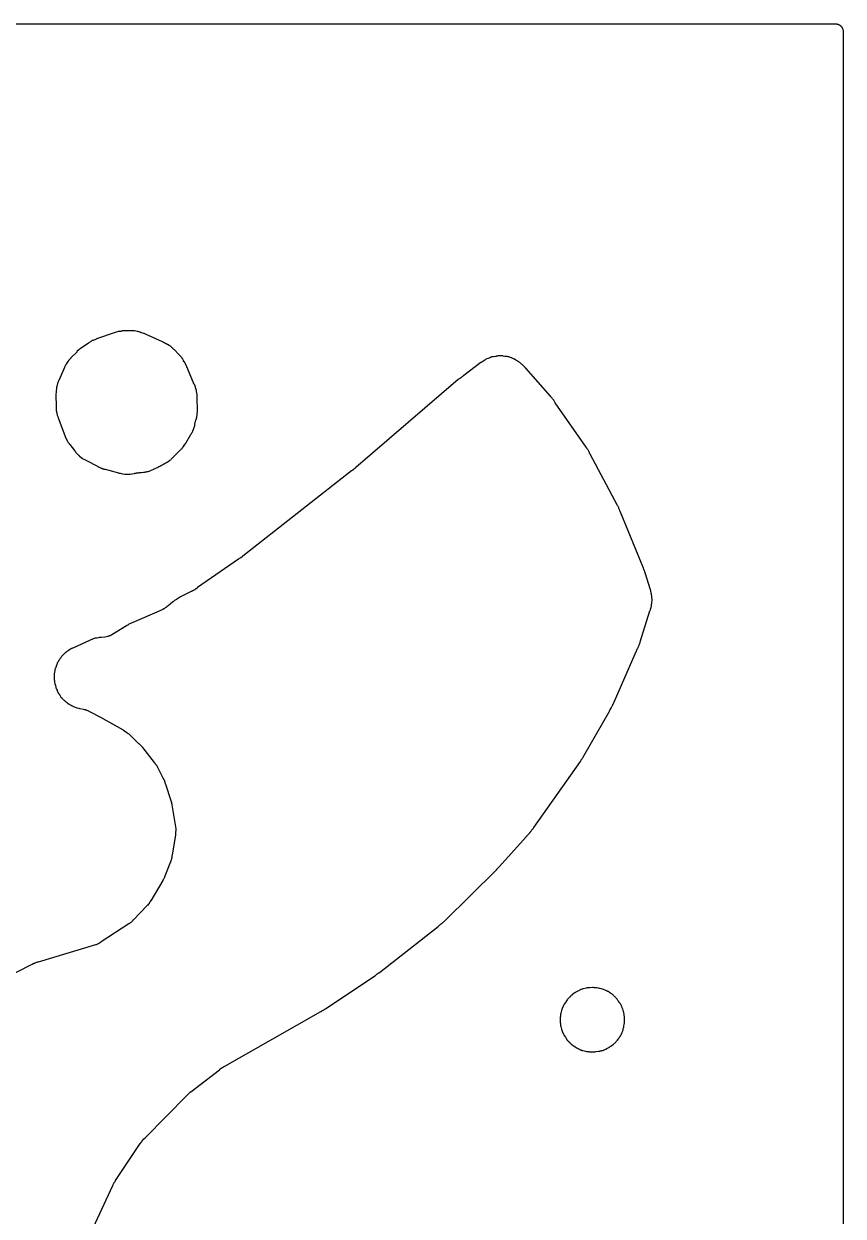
# Model space of a CAD drawing. Header units: millimetres. Extents: x 0 to 300, y 0 to 300.
# Drawn here: x 235.8 to 300.1, y 206.6 to 300.1 of the extents above; entities that cross this region are included whole.
import ezdxf

# ---------------------------------------------------------------- set-up
doc = ezdxf.new("R2010")
doc.units = ezdxf.units.MM
doc.layers.add('CUT', color=7, linetype='CONTINUOUS')

msp = doc.modelspace()

# ---------------------------------------------------------------- linework, layer by layer
at = {"layer": 'CUT'}
for points in [[(0.57, 300.05), (299.43, 300.05), (299.52, 300.04), (299.55, 300.04), (299.56, 300.04), (299.57, 300.04), (299.58, 300.03), (299.62, 300.02), (299.63, 300.02), (299.64, 300.02), (299.65, 300.01), (299.67, 300.01), (299.67, 300), (299.68, 300), (299.69, 300), (299.71, 299.99), (299.73, 299.98), (299.74, 299.98), (299.78, 299.95), (299.83, 299.91), (299.84, 299.9), (299.87, 299.87), (299.9, 299.84), (299.91, 299.83), (299.92, 299.82), (299.93, 299.8), (299.94, 299.78), (299.95, 299.78), (299.96, 299.76), (299.96, 299.75), (299.97, 299.73), (299.99, 299.69), (300, 299.68), (300.02, 299.63), (300.02, 299.62), (300.03, 299.57), (300.04, 299.52), (300.04, 299.51), (300.04, 299.5), (300.04, 299.48), (300.04, 299.46), (300.04, 299.45), (300.05, 299.44), (300.05, 299.43), (300.05, 0.57)], [(241.27, 205.72), (242.81, 209.05), (242.83, 209.09), (242.84, 209.11), (242.85, 209.13), (242.87, 209.17), (242.89, 209.21), (242.89, 209.22), (242.9, 209.23), (242.92, 209.27), (242.93, 209.28), (242.93, 209.29), (242.95, 209.31), (242.99, 209.35), (243.02, 209.4), (243.03, 209.42), (244.96, 212.32), (245.01, 212.38), (245.02, 212.4), (245.03, 212.41), (245.04, 212.42), (245.04, 212.43), (245.05, 212.43), (245.06, 212.44), (245.07, 212.46), (245.07, 212.47), (245.09, 212.49), (245.1, 212.51), (245.12, 212.54), (245.14, 212.56), (245.22, 212.66), (245.34, 212.78), (245.35, 212.78), (248.65, 216.12), (248.69, 216.17), (248.73, 216.21), (248.74, 216.22), (248.74, 216.23), (248.75, 216.23), (248.8, 216.28), (248.81, 216.29), (248.83, 216.31), (248.84, 216.32), (248.86, 216.33), (248.9, 216.37), (248.92, 216.38), (251.16, 218.1), (251.19, 218.14), (251.2, 218.15), (251.21, 218.16), (251.23, 218.18), (251.24, 218.18), (251.26, 218.19), (251.27, 218.2), (251.32, 218.24), (251.33, 218.25), (251.37, 218.27), (251.38, 218.27), (251.38, 218.28), (251.39, 218.28), (251.39, 218.29), (251.4, 218.29), (251.44, 218.31), (251.45, 218.32), (251.46, 218.32), (251.47, 218.33), (251.48, 218.33), (251.49, 218.34), (251.5, 218.34), (251.53, 218.36), (251.56, 218.38), (251.59, 218.4), (259.11, 222.66), (259.13, 222.68), (259.15, 222.69), (259.16, 222.7), (259.18, 222.71), (259.19, 222.72), (259.25, 222.76), (259.31, 222.79), (259.34, 222.8), (259.36, 222.81), (259.41, 222.84), (259.43, 222.85), (259.44, 222.86), (259.45, 222.87), (259.46, 222.88), (259.47, 222.88), (259.49, 222.89), (259.55, 222.93), (263.34, 225.46), (263.37, 225.48), (263.4, 225.5), (263.45, 225.54), (263.46, 225.55), (263.49, 225.58), (263.5, 225.59), (263.54, 225.62), (263.56, 225.63), (263.58, 225.64), (263.62, 225.68), (263.63, 225.68), (263.67, 225.7), (263.69, 225.71), (263.7, 225.73), (263.72, 225.74), (268.31, 229.34), (268.33, 229.35), (268.34, 229.36), (268.38, 229.4), (268.39, 229.4), (268.45, 229.45), (268.49, 229.49), (268.52, 229.52), (268.55, 229.55), (268.57, 229.56), (268.61, 229.58), (268.65, 229.63), (268.69, 229.66), (268.75, 229.71), (268.8, 229.75), (272.89, 233.78), (272.92, 233.82), (272.95, 233.85), (272.97, 233.87), (273.02, 233.93), (273.03, 233.95), (273.06, 233.98), (273.09, 234.01), (273.12, 234.03), (273.19, 234.11), (273.23, 234.16), (273.23, 234.17), (273.24, 234.18), (273.27, 234.21), (273.28, 234.23), (273.3, 234.25), (273.32, 234.27), (275.24, 236.39), (275.27, 236.43), (275.28, 236.44), (275.32, 236.49), (275.33, 236.51), (275.39, 236.57), (275.43, 236.62), (275.49, 236.68), (275.49, 236.69), (275.51, 236.71), (275.56, 236.75), (275.58, 236.79), (275.59, 236.8), (275.59, 236.81), (275.63, 236.86), (275.64, 236.88), (275.66, 236.9), (275.66, 236.91), (275.67, 236.92), (275.7, 236.96), (275.74, 237), (275.75, 237.02), (275.77, 237.03), (275.78, 237.05), (275.82, 237.09), (279.47, 242.26), (279.5, 242.32), (279.53, 242.37), (279.53, 242.38), (279.55, 242.41), (279.55, 242.42), (279.58, 242.45), (279.59, 242.46), (279.62, 242.51), (279.65, 242.56), (279.69, 242.62), (279.69, 242.63), (279.7, 242.65), (279.7, 242.66), (279.71, 242.67), (279.71, 242.68), (279.72, 242.69), (279.73, 242.7), (281.72, 246.15), (281.75, 246.21), (281.8, 246.32), (281.85, 246.41), (281.87, 246.45), (281.88, 246.46), (281.89, 246.49), (281.9, 246.51), (281.9, 246.52), (281.93, 246.58), (281.94, 246.59), (281.97, 246.64), (282, 246.7), (282.01, 246.74), (282.02, 246.75), (282.04, 246.8), (282.04, 246.81), (283.94, 251.1), (283.94, 251.11), (283.95, 251.13), (283.96, 251.15), (283.97, 251.16), (283.99, 251.21), (284, 251.25), (284, 251.26), (284.01, 251.28), (284.04, 251.33), (284.06, 251.38), (284.06, 251.39), (284.08, 251.44), (284.11, 251.52), (284.13, 251.58), (284.14, 251.63), (284.14, 251.64), (284.91, 254.06), (284.91, 254.07), (284.92, 254.08), (284.94, 254.14), (284.94, 254.15), (284.96, 254.2), (285, 254.33), (285.01, 254.37), (285.03, 254.43), (285.04, 254.5), (285.04, 254.51), (285.06, 254.69), (285.06, 254.72), (285.07, 254.88), (285.07, 254.96), (285.06, 255.13), (285.05, 255.17), (285.02, 255.39), (285.01, 255.47), (284.98, 255.58), (284.98, 255.6), (284.97, 255.65), (284.95, 255.71), (284.53, 257.03), (284.53, 257.04), (284.52, 257.07), (284.51, 257.09), (284.51, 257.1), (284.51, 257.11), (284.5, 257.14), (284.48, 257.2), (284.47, 257.22), (284.46, 257.25), (284.45, 257.26), (284.45, 257.27), (284.44, 257.28), (284.44, 257.3), (284.43, 257.32), (284.41, 257.38), (284.4, 257.4), (282.59, 261.79), (282.58, 261.83), (282.57, 261.85), (282.54, 261.9), (282.54, 261.92), (282.52, 261.97), (282.51, 261.99), (282.5, 262.02), (282.49, 262.03), (282.49, 262.04), (282.48, 262.07), (282.46, 262.12), (282.44, 262.18), (282.42, 262.23), (282.41, 262.24), (282.39, 262.28), (282.38, 262.3), (282.37, 262.31), (280.22, 266.33), (280.22, 266.34), (280.2, 266.38), (280.19, 266.41), (280.18, 266.42), (280.18, 266.43), (280.16, 266.48), (280.14, 266.52), (280.14, 266.53), (280.13, 266.55), (280.12, 266.57), (280.08, 266.63), (280.07, 266.66), (280.04, 266.71), (280, 266.75), (279.97, 266.78), (279.95, 266.81), (279.93, 266.84), (279.91, 266.87), (279.9, 266.88), (277.49, 270.37), (277.44, 270.47), (277.41, 270.52), (277.37, 270.57), (277.35, 270.59), (277.35, 270.6), (277.28, 270.68), (277.24, 270.72), (277.21, 270.75), (277.21, 270.76), (277.2, 270.77), (277.16, 270.81), (277.15, 270.82), (277.12, 270.85), (277.11, 270.87), (275.17, 273.08), (275.14, 273.1), (275.12, 273.12), (275.09, 273.16), (275.04, 273.2), (274.91, 273.33), (274.89, 273.35), (274.84, 273.4), (274.79, 273.45), (274.74, 273.49), (274.71, 273.51), (274.7, 273.52), (274.67, 273.54), (274.65, 273.55), (274.6, 273.58), (274.54, 273.63), (274.5, 273.65), (274.46, 273.68), (274.42, 273.7), (274.41, 273.71), (274.4, 273.71), (274.3, 273.77), (274.26, 273.79), (274.06, 273.88), (273.97, 273.91), (273.91, 273.93), (273.9, 273.93), (273.89, 273.94), (273.84, 273.95), (273.8, 273.96), (273.72, 273.98), (273.67, 273.98), (273.65, 273.98), (273.64, 273.98), (273.54, 274), (273.41, 274.02), (273.37, 274.03), (273.32, 274.03), (273.05, 274.03), (273, 274.03), (272.95, 274.02), (272.91, 274.01), (272.89, 274.01), (272.86, 274.01), (272.83, 274), (272.8, 274), (272.64, 273.97), (272.61, 273.97), (272.58, 273.96), (272.56, 273.96), (272.51, 273.95), (272.46, 273.93), (272.45, 273.93), (272.41, 273.91), (272.4, 273.91), (272.38, 273.9), (272.36, 273.89), (272.31, 273.86), (272.24, 273.83), (272.22, 273.83), (272.19, 273.82), (272.13, 273.8), (272.08, 273.78), (272.02, 273.75), (271.97, 273.71), (271.92, 273.68), (271.91, 273.68), (271.9, 273.67), (271.89, 273.66), (271.8, 273.59), (271.77, 273.58), (271.75, 273.57), (271.71, 273.54), (271.7, 273.53), (271.66, 273.51), (270.31, 272.49), (270.3, 272.49), (270.28, 272.47), (270.26, 272.45), (270.25, 272.44), (270.24, 272.44), (270.23, 272.43), (270.19, 272.4), (270.13, 272.37), (270.13, 272.36), (270.11, 272.34), (270.09, 272.32), (270.08, 272.32), (270.05, 272.3), (270.03, 272.29), (270, 272.27), (269.96, 272.24), (269.91, 272.2), (269.89, 272.19), (261.86, 265.3), (261.83, 265.26), (261.8, 265.24), (261.77, 265.22), (261.76, 265.21), (261.72, 265.17), (261.71, 265.17), (261.66, 265.13), (261.66, 265.12), (261.65, 265.12), (261.63, 265.11), (261.63, 265.1), (261.62, 265.09), (261.61, 265.08), (261.6, 265.08), (261.59, 265.07), (261.57, 265.06), (261.53, 265.02), (261.52, 265.02), (253.01, 258.35), (252.98, 258.33), (252.96, 258.31), (252.94, 258.3), (252.92, 258.28), (252.9, 258.26), (252.88, 258.25), (252.87, 258.25), (252.86, 258.24), (252.85, 258.23), (252.84, 258.23), (252.84, 258.22), (252.83, 258.22), (252.82, 258.21), (252.81, 258.2), (252.79, 258.19), (252.79, 258.18), (252.78, 258.18), (252.72, 258.15), (252.68, 258.1), (252.67, 258.1), (249.46, 255.88), (249.41, 255.85), (249.36, 255.81), (249.27, 255.74), (249.24, 255.72), (249.19, 255.69), (249.17, 255.68), (249.12, 255.65), (249.09, 255.63), (249.05, 255.62), (249.04, 255.61), (249.01, 255.6), (248.99, 255.59), (248.94, 255.57), (248.11, 255.15), (248.05, 255.11), (248.03, 255.1), (247.98, 255.07), (247.97, 255.06), (247.84, 254.98), (247.83, 254.98), (247.79, 254.96), (247.74, 254.93), (247.65, 254.87), (247.59, 254.83), (247.53, 254.77), (247.52, 254.77), (247.51, 254.75), (247.49, 254.73), (247.48, 254.73), (247.15, 254.46), (247.1, 254.43), (247.06, 254.39), (247.05, 254.39), (247.04, 254.38), (247.03, 254.37), (247.01, 254.36), (246.96, 254.33), (246.91, 254.29), (246.87, 254.25), (246.83, 254.23), (246.82, 254.23), (246.72, 254.18), (246.67, 254.15), (244.34, 253.12), (244.25, 253.09), (244.21, 253.07), (244.2, 253.07), (244.14, 253.04), (244.08, 253.01), (243.98, 252.95), (243.96, 252.94), (243.95, 252.93), (243.91, 252.91), (243.89, 252.89), (242.74, 252.18), (242.66, 252.14), (242.62, 252.12), (242.6, 252.11), (242.59, 252.11), (242.55, 252.1), (242.51, 252.08), (242.5, 252.08), (242.47, 252.07), (242.45, 252.06), (242.43, 252.05), (242.41, 252.05), (242.31, 252.03), (242.19, 252), (241.92, 251.98), (241.83, 251.97), (241.81, 251.97), (241.75, 251.97), (241.69, 251.96), (241.55, 251.93), (241.49, 251.92), (241.44, 251.91), (241.26, 251.86), (241.22, 251.84), (241.2, 251.83), (241.18, 251.83), (241.14, 251.81), (241.13, 251.81), (241.09, 251.79), (241.08, 251.79), (240.99, 251.75), (240.98, 251.74), (239.69, 251.15), (239.66, 251.14), (239.65, 251.14), (239.61, 251.12), (239.58, 251.1), (239.55, 251.09), (239.54, 251.08), (239.53, 251.08), (239.52, 251.07), (239.5, 251.06), (239.48, 251.05), (239.43, 251.01), (239.42, 251.01), (239.3, 250.93), (239.25, 250.9), (239.22, 250.88), (239.15, 250.82), (239.14, 250.82), (239.12, 250.8), (239.08, 250.76), (239.07, 250.76), (239.03, 250.72), (239, 250.69), (238.89, 250.58), (238.87, 250.56), (238.83, 250.53), (238.8, 250.49), (238.77, 250.44), (238.74, 250.4), (238.73, 250.39), (238.72, 250.38), (238.71, 250.36), (238.7, 250.35), (238.69, 250.34), (238.68, 250.32), (238.67, 250.3), (238.66, 250.29), (238.63, 250.25), (238.62, 250.23), (238.61, 250.21), (238.61, 250.2), (238.56, 250.15), (238.55, 250.13), (238.55, 250.12), (238.52, 250.07), (238.52, 250.06), (238.48, 250.02), (238.46, 249.98), (238.44, 249.93), (238.44, 249.92), (238.42, 249.87), (238.37, 249.74), (238.36, 249.71), (238.32, 249.58), (238.3, 249.54), (238.29, 249.5), (238.28, 249.49), (238.28, 249.47), (238.27, 249.43), (238.27, 249.42), (238.26, 249.38), (238.24, 249.26), (238.24, 249.24), (238.23, 249.21), (238.23, 249.2), (238.22, 249.15), (238.21, 249.05), (238.21, 248.99), (238.21, 248.74), (238.21, 248.69), (238.22, 248.65), (238.24, 248.58), (238.24, 248.55), (238.24, 248.52), (238.24, 248.48), (238.27, 248.36), (238.28, 248.3), (238.29, 248.29), (238.3, 248.25), (238.31, 248.24), (238.32, 248.21), (238.33, 248.18), (238.34, 248.13), (238.34, 248.12), (238.34, 248.1), (238.35, 248.04), (238.37, 247.98), (238.4, 247.92), (238.44, 247.84), (238.44, 247.83), (238.45, 247.82), (238.45, 247.8), (238.46, 247.79), (238.47, 247.75), (238.48, 247.74), (238.48, 247.73), (238.49, 247.71), (238.5, 247.68), (238.51, 247.67), (238.51, 247.66), (238.52, 247.65), (238.53, 247.63), (238.54, 247.61), (238.57, 247.58), (238.58, 247.57), (238.58, 247.56), (238.6, 247.54), (238.62, 247.52), (238.63, 247.51), (238.66, 247.45), (238.69, 247.4), (238.72, 247.36), (238.72, 247.35), (238.75, 247.31), (238.83, 247.21), (238.87, 247.16), (238.91, 247.12), (238.96, 247.08), (238.99, 247.07), (239.01, 247.05), (239.01, 247.04), (239.05, 247), (239.07, 246.99), (239.1, 246.96), (239.13, 246.94), (239.15, 246.93), (239.22, 246.87), (239.23, 246.87), (239.23, 246.86), (239.27, 246.83), (239.32, 246.8), (239.38, 246.75), (239.43, 246.72), (239.48, 246.69), (239.53, 246.67), (239.54, 246.67), (239.63, 246.62), (239.64, 246.61), (239.68, 246.59), (239.7, 246.58), (239.77, 246.55), (239.94, 246.49), (240, 246.47), (240.15, 246.43), (240.16, 246.43), (240.2, 246.42), (240.25, 246.41), (240.48, 246.35), (240.56, 246.33), (240.6, 246.33), (240.62, 246.33), (240.64, 246.32), (240.65, 246.32), (240.66, 246.32), (240.69, 246.31), (240.7, 246.31), (240.71, 246.31), (240.72, 246.3), (240.73, 246.3), (240.74, 246.3), (240.75, 246.29), (240.76, 246.29), (240.77, 246.28), (240.78, 246.28), (240.84, 246.26), (240.85, 246.25), (240.9, 246.23), (240.91, 246.22), (240.92, 246.21), (240.98, 246.17), (241.84, 245.74), (243.56, 244.77), (243.57, 244.77), (243.58, 244.76), (243.63, 244.73), (243.65, 244.71), (243.91, 244.52), (243.93, 244.51), (243.96, 244.49), (243.97, 244.49), (244, 244.47), (244, 244.46), (244.02, 244.45), (244.03, 244.45), (244.04, 244.44), (244.05, 244.44), (244.64, 243.84), (244.65, 243.84), (244.69, 243.8), (244.69, 243.79), (244.72, 243.78), (244.78, 243.72), (244.8, 243.71), (244.83, 243.68), (244.85, 243.67), (244.87, 243.65), (245.08, 243.43), (245.12, 243.4), (245.13, 243.38), (245.14, 243.37), (245.14, 243.36), (246.05, 242.18), (246.09, 242.15), (246.1, 242.14), (246.11, 242.13), (246.11, 242.12), (246.12, 242.11), (246.13, 242.11), (246.13, 242.1), (246.13, 242.09), (246.14, 242.08), (246.16, 242.06), (246.17, 242.04), (246.18, 242.03), (246.19, 242.02), (246.2, 242), (246.21, 242), (246.21, 241.99), (246.22, 241.99), (246.22, 241.98), (246.23, 241.97), (246.23, 241.96), (246.24, 241.96), (246.24, 241.95), (246.26, 241.92), (246.26, 241.91), (246.27, 241.9), (246.28, 241.89), (246.29, 241.87), (246.29, 241.86), (246.32, 241.81), (246.35, 241.77), (246.73, 240.99), (246.74, 240.98), (246.75, 240.96), (246.75, 240.95), (246.76, 240.93), (246.77, 240.92), (246.79, 240.89), (246.79, 240.88), (246.81, 240.86), (246.82, 240.83), (246.83, 240.82), (246.83, 240.81), (246.84, 240.8), (246.84, 240.79), (246.84, 240.78), (246.85, 240.76), (246.86, 240.74), (246.86, 240.72), (246.86, 240.71), (246.87, 240.69), (246.88, 240.67), (246.88, 240.64), (246.89, 240.6), (246.91, 240.55), (246.92, 240.51), (246.93, 240.48), (247.36, 239.21), (247.36, 239.2), (247.37, 239.18), (247.38, 239.14), (247.38, 239.13), (247.39, 239.11), (247.39, 239.1), (247.4, 239.06), (247.4, 239.05), (247.41, 239.05), (247.41, 239.04), (247.41, 239.03), (247.41, 239.01), (247.41, 239), (247.41, 238.99), (247.42, 238.95), (247.43, 238.93), (247.43, 238.92), (247.44, 238.9), (247.44, 238.88), (247.44, 238.87), (247.74, 236.98), (247.74, 236.94), (247.74, 236.81), (247.73, 236.74), (247.73, 236.68), (247.73, 236.58), (247.72, 236.54), (247.72, 236.52), (247.46, 234.91), (247.45, 234.86), (247.45, 234.84), (247.44, 234.8), (247.44, 234.75), (247.43, 234.71), (247.42, 234.69), (247.42, 234.68), (247.41, 234.66), (247.41, 234.64), (247.41, 234.63), (247.4, 234.61), (247.4, 234.6), (247.38, 234.56), (247.37, 234.51), (247.37, 234.5), (247.37, 234.49), (247.36, 234.46), (247.35, 234.44), (247.35, 234.43), (247.34, 234.41), (246.89, 233.28), (246.88, 233.26), (246.87, 233.23), (246.85, 233.18), (246.83, 233.12), (246.83, 233.11), (246.82, 233.09), (246.8, 233.07), (246.77, 233.02), (246.74, 232.96), (246.73, 232.94), (245.78, 231.35), (245.77, 231.34), (245.74, 231.29), (245.73, 231.25), (245.72, 231.24), (245.72, 231.23), (245.7, 231.21), (245.67, 231.16), (245.67, 231.15), (245.65, 231.12), (245.58, 231.05), (245.59, 231.05), (245.52, 230.98), (245.51, 230.98), (244.42, 229.85), (244.39, 229.82), (244.35, 229.77), (244.35, 229.76), (244.34, 229.75), (244.29, 229.71), (244.25, 229.67), (244.24, 229.66), (244.23, 229.65), (244.22, 229.64), (244.21, 229.63), (244.18, 229.61), (244.17, 229.61), (244.13, 229.58), (244.1, 229.56), (244.07, 229.54), (241.9, 228.12), (241.86, 228.09), (241.85, 228.09), (241.84, 228.07), (241.83, 228.07), (241.81, 228.06), (241.79, 228.04), (241.78, 228.04), (241.77, 228.03), (241.76, 228.03), (241.71, 228), (241.69, 227.99), (241.67, 227.98), (241.66, 227.97), (241.65, 227.97), (241.64, 227.96), (241.64, 227.95), (241.63, 227.94), (241.62, 227.94), (241.51, 227.9), (241.5, 227.9), (241.48, 227.89), (241.46, 227.89), (236.96, 226.55), (236.92, 226.54), (236.89, 226.53), (236.84, 226.51), (236.76, 226.48), (236.71, 226.45), (236.7, 226.45), (236.69, 226.45), (236.67, 226.44), (236.66, 226.44), (236.64, 226.43), (236.63, 226.43), (236.6, 226.42), (236.58, 226.41), (236.56, 226.4), (236.55, 226.4), (236.53, 226.39), (236.51, 226.38), (236.49, 226.36), (236.41, 226.32), (234.21, 225.21)]]:
    msp.add_lwpolyline(points, dxfattribs=at)
for points in [[(238.38, 269.78), (238.38, 269.75), (238.39, 269.69), (238.43, 269.49), (238.44, 269.45), (238.46, 269.4), (238.52, 269.24), (238.52, 269.23), (238.54, 269.18), (239.05, 267.8), (239.06, 267.77), (239.07, 267.75), (239.07, 267.74), (239.08, 267.71), (239.11, 267.63), (239.25, 267.35), (239.28, 267.3), (239.32, 267.25), (239.38, 267.18), (239.39, 267.16), (239.4, 267.15), (239.41, 267.13), (239.44, 267.1), (239.44, 267.09), (239.81, 266.63), (239.83, 266.6), (239.84, 266.58), (239.86, 266.56), (239.91, 266.48), (239.94, 266.43), (239.98, 266.4), (240.01, 266.37), (240.03, 266.35), (240.1, 266.28), (240.14, 266.25), (240.16, 266.23), (240.16, 266.22), (240.2, 266.19), (240.21, 266.18), (240.4, 266.03), (240.44, 266), (240.47, 265.98), (240.53, 265.94), (240.59, 265.91), (240.67, 265.88), (240.68, 265.88), (240.7, 265.87), (241.67, 265.37), (241.73, 265.33), (241.79, 265.29), (241.81, 265.28), (241.84, 265.27), (241.91, 265.24), (241.94, 265.23), (242.02, 265.2), (242.07, 265.18), (242.09, 265.18), (242.12, 265.17), (242.19, 265.15), (242.2, 265.15), (243.26, 264.87), (243.29, 264.86), (243.34, 264.85), (243.37, 264.84), (243.39, 264.84), (243.58, 264.8), (243.61, 264.8), (243.75, 264.78), (243.83, 264.77), (244.09, 264.77), (244.17, 264.78), (244.31, 264.8), (244.34, 264.8), (244.5, 264.83), (244.52, 264.83), (244.55, 264.84), (244.58, 264.84), (244.63, 264.86), (244.67, 264.87), (244.72, 264.87), (244.73, 264.87), (244.83, 264.88), (244.89, 264.89), (244.91, 264.9), (245, 264.91), (245.01, 264.91), (245.04, 264.91), (245.05, 264.91), (245.21, 264.92), (245.22, 264.92), (245.24, 264.92), (245.27, 264.92), (245.32, 264.93), (245.37, 264.94), (245.44, 264.96), (245.45, 264.96), (245.51, 264.97), (245.57, 264.99), (245.78, 265.06), (245.83, 265.08), (245.97, 265.14), (246, 265.15), (246.36, 265.33), (246.38, 265.34), (246.41, 265.36), (246.44, 265.38), (246.55, 265.42), (246.58, 265.43), (246.59, 265.44), (246.6, 265.44), (246.63, 265.46), (246.65, 265.47), (246.69, 265.49), (246.7, 265.5), (246.74, 265.52), (246.75, 265.53), (246.8, 265.57), (246.82, 265.58), (246.84, 265.59), (246.85, 265.59), (246.9, 265.61), (246.91, 265.62), (246.92, 265.63), (246.94, 265.64), (246.95, 265.64), (246.97, 265.66), (246.98, 265.67), (246.99, 265.67), (246.99, 265.68), (247, 265.68), (247.02, 265.69), (247.06, 265.71), (247.08, 265.72), (247.22, 265.82), (247.23, 265.83), (247.24, 265.83), (247.26, 265.85), (247.29, 265.87), (247.35, 265.9), (247.39, 265.95), (247.4, 265.96), (247.41, 265.97), (247.56, 266.12), (248.04, 266.6), (248.07, 266.63), (248.09, 266.64), (248.14, 266.69), (248.2, 266.75), (248.24, 266.79), (248.27, 266.83), (248.36, 266.95), (248.44, 267.06), (248.45, 267.07), (248.46, 267.09), (248.48, 267.13), (248.48, 267.14), (248.49, 267.14), (248.5, 267.16), (248.51, 267.17), (248.52, 267.18), (248.52, 267.19), (248.53, 267.2), (248.93, 267.87), (248.96, 267.91), (248.98, 267.95), (248.99, 267.97), (249, 268), (249.03, 268.04), (249.05, 268.09), (249.07, 268.14), (249.07, 268.15), (249.08, 268.16), (249.09, 268.19), (249.11, 268.22), (249.19, 268.42), (249.2, 268.45), (249.22, 268.51), (249.24, 268.57), (249.25, 268.63), (249.25, 268.69), (249.33, 269.03), (249.34, 269.04), (249.36, 269.08), (249.37, 269.13), (249.38, 269.17), (249.39, 269.23), (249.42, 269.43), (249.43, 269.49), (249.44, 269.69), (249.44, 269.72), (249.44, 269.75), (249.44, 269.76), (249.43, 270.74), (249.43, 270.8), (249.43, 270.86), (249.41, 271.05), (249.4, 271.09), (249.37, 271.27), (249.36, 271.33), (249.3, 271.55), (249.29, 271.59), (249.24, 271.73), (249.21, 271.8), (249.2, 271.8), (248.55, 273.32), (248.54, 273.33), (248.53, 273.36), (248.53, 273.37), (248.52, 273.38), (248.52, 273.39), (248.51, 273.42), (248.5, 273.43), (248.49, 273.45), (248.48, 273.47), (248.45, 273.52), (248.42, 273.56), (248.4, 273.58), (248.35, 273.66), (248.35, 273.67), (248.33, 273.72), (248.3, 273.77), (248.27, 273.82), (248.23, 273.86), (248.23, 273.87), (248.21, 273.89), (248.2, 273.91), (248.16, 273.95), (248.16, 273.96), (248.08, 274.04), (248.08, 274.05), (248.07, 274.06), (248.05, 274.09), (248.01, 274.13), (247.62, 274.53), (247.58, 274.57), (247.54, 274.6), (247.53, 274.61), (247.49, 274.65), (247.46, 274.67), (247.45, 274.68), (247.44, 274.69), (247.41, 274.71), (247.32, 274.79), (247.28, 274.82), (247.24, 274.84), (247.09, 274.93), (247.07, 274.94), (247.03, 274.97), (247, 274.98), (246.96, 275.01), (246.95, 275.01), (246.9, 275.04), (246.84, 275.07), (246.81, 275.08), (246.8, 275.09), (246.79, 275.09), (246.76, 275.11), (246.71, 275.14), (245.38, 275.74), (245.32, 275.76), (245.31, 275.76), (245.26, 275.78), (245.25, 275.78), (245.23, 275.79), (245.05, 275.85), (245.03, 275.86), (244.98, 275.88), (244.92, 275.9), (244.78, 275.94), (244.73, 275.95), (244.51, 275.99), (244.44, 276), (244.27, 276.01), (244.23, 276.01), (243.89, 276.01), (243.86, 276.01), (243.69, 276), (243.68, 276), (243.62, 276), (243.55, 275.99), (243.49, 275.97), (243.46, 275.96), (243.38, 275.95), (243.36, 275.95), (243.35, 275.95), (243.29, 275.95), (243.24, 275.94), (243.19, 275.93), (243.05, 275.89), (242.99, 275.87), (242.93, 275.84), (241.61, 275.39), (241.53, 275.36), (241.52, 275.35), (241.46, 275.32), (241.27, 275.25), (241.26, 275.25), (241.21, 275.23), (241.15, 275.2), (241.1, 275.17), (241.07, 275.15), (240.89, 275.03), (240.88, 275.02), (240.37, 274.68), (240.26, 274.6), (240.21, 274.56), (240.17, 274.52), (240.15, 274.51), (240, 274.37), (239.98, 274.34), (239.53, 273.88), (239.53, 273.87), (239.51, 273.85), (239.49, 273.83), (239.39, 273.72), (239.36, 273.69), (239.28, 273.59), (239.23, 273.52), (239.16, 273.4), (239.14, 273.37), (239.03, 273.15), (239.02, 273.12), (238.58, 272.11), (238.56, 272.08), (238.55, 272.06), (238.53, 272.01), (238.52, 272), (238.5, 271.95), (238.48, 271.88), (238.47, 271.84), (238.47, 271.83), (238.45, 271.76), (238.42, 271.65), (238.41, 271.6), (238.4, 271.54), (238.4, 271.5), (238.4, 271.49), (238.4, 271.47), (238.37, 271.3), (238.36, 271.26), (238.36, 271.23), (238.36, 271.21), (238.36, 271.2), (238.35, 271.05), (238.35, 271.01), (238.37, 270.05), (238.37, 269.97), (238.37, 269.93), (238.38, 269.82), (238.38, 269.81)], [(277.98, 221.3), (277.98, 221.29), (277.98, 221.28), (277.99, 221.23), (278, 221.21), (278.01, 221.17), (278.02, 221.16), (278.02, 221.14), (278.03, 221.13), (278.04, 221.09), (278.05, 221.07), (278.06, 221.04), (278.06, 221.03), (278.07, 221.02), (278.11, 220.94), (278.13, 220.92), (278.13, 220.91), (278.14, 220.9), (278.14, 220.89), (278.15, 220.88), (278.15, 220.87), (278.15, 220.86), (278.19, 220.8), (278.28, 220.65), (278.31, 220.6), (278.43, 220.44), (278.44, 220.43), (278.48, 220.38), (278.52, 220.33), (278.55, 220.31), (278.56, 220.3), (278.57, 220.29), (278.58, 220.28), (278.59, 220.26), (278.61, 220.25), (278.62, 220.23), (278.64, 220.22), (278.65, 220.21), (278.66, 220.2), (278.67, 220.19), (278.69, 220.16), (278.74, 220.12), (278.79, 220.08), (278.8, 220.07), (278.96, 219.95), (279.01, 219.92), (279.16, 219.83), (279.22, 219.79), (279.23, 219.79), (279.24, 219.79), (279.25, 219.78), (279.26, 219.78), (279.27, 219.77), (279.28, 219.77), (279.3, 219.75), (279.38, 219.71), (279.39, 219.7), (279.4, 219.7), (279.43, 219.69), (279.45, 219.68), (279.49, 219.67), (279.5, 219.66), (279.52, 219.66), (279.53, 219.65), (279.57, 219.64), (279.59, 219.63), (279.64, 219.62), (279.65, 219.62), (279.66, 219.62), (279.86, 219.57), (279.93, 219.55), (279.98, 219.55), (280, 219.55), (280.01, 219.55), (280.11, 219.53), (280.15, 219.52), (280.17, 219.52), (280.2, 219.52), (280.21, 219.52), (280.32, 219.51), (280.36, 219.51), (280.44, 219.51), (280.48, 219.51), (280.58, 219.52), (280.59, 219.52), (280.62, 219.52), (280.67, 219.53), (280.88, 219.56), (280.92, 219.56), (280.97, 219.57), (280.98, 219.57), (281.02, 219.58), (281.03, 219.58), (281.08, 219.59), (281.14, 219.61), (281.15, 219.62), (281.16, 219.62), (281.17, 219.62), (281.18, 219.63), (281.19, 219.63), (281.2, 219.63), (281.21, 219.63), (281.27, 219.65), (281.31, 219.67), (281.32, 219.67), (281.33, 219.68), (281.34, 219.68), (281.36, 219.69), (281.37, 219.7), (281.38, 219.7), (281.45, 219.73), (281.48, 219.74), (281.52, 219.76), (281.53, 219.77), (281.54, 219.77), (281.55, 219.78), (281.56, 219.79), (281.57, 219.8), (281.63, 219.83), (281.69, 219.86), (281.72, 219.88), (281.74, 219.89), (281.76, 219.9), (281.77, 219.91), (281.82, 219.95), (281.83, 219.95), (281.92, 220.02), (281.93, 220.02), (281.97, 220.05), (281.98, 220.05), (281.98, 220.06), (281.99, 220.06), (282, 220.07), (282.02, 220.09), (282.04, 220.1), (282.08, 220.13), (282.14, 220.19), (282.17, 220.22), (282.2, 220.25), (282.24, 220.29), (282.25, 220.31), (282.26, 220.31), (282.28, 220.34), (282.32, 220.38), (282.33, 220.4), (282.34, 220.41), (282.36, 220.44), (282.42, 220.5), (282.45, 220.54), (282.47, 220.58), (282.48, 220.59), (282.49, 220.6), (282.51, 220.63), (282.51, 220.64), (282.53, 220.67), (282.54, 220.68), (282.57, 220.72), (282.61, 220.79), (282.63, 220.83), (282.64, 220.85), (282.7, 220.97), (282.72, 221.03), (282.73, 221.04), (282.73, 221.05), (282.74, 221.06), (282.76, 221.11), (282.78, 221.16), (282.8, 221.21), (282.81, 221.27), (282.82, 221.32), (282.82, 221.33), (282.85, 221.44), (282.86, 221.49), (282.86, 221.5), (282.87, 221.54), (282.87, 221.55), (282.89, 221.66), (282.9, 221.7), (282.91, 221.76), (282.91, 221.79), (282.91, 221.82), (282.92, 221.85), (282.92, 221.91), (282.92, 221.96), (282.92, 221.99), (282.91, 222.18), (282.91, 222.22), (282.91, 222.28), (282.9, 222.34), (282.88, 222.43), (282.85, 222.59), (282.85, 222.6), (282.84, 222.64), (282.84, 222.67), (282.82, 222.73), (282.77, 222.88), (282.76, 222.91), (282.75, 222.92), (282.74, 222.95), (282.74, 222.96), (282.73, 222.97), (282.72, 223), (282.72, 223.01), (282.71, 223.03), (282.69, 223.09), (282.67, 223.13), (282.67, 223.14), (282.66, 223.16), (282.66, 223.17), (282.65, 223.18), (282.62, 223.21), (282.62, 223.22), (282.61, 223.24), (282.59, 223.27), (282.57, 223.3), (282.56, 223.31), (282.53, 223.36), (282.49, 223.4), (282.43, 223.49), (282.4, 223.54), (282.37, 223.58), (282.37, 223.59), (282.34, 223.63), (282.26, 223.73), (282.22, 223.78), (282.18, 223.82), (282.13, 223.86), (282.11, 223.88), (282.08, 223.9), (282.04, 223.94), (281.99, 223.98), (281.91, 224.05), (281.87, 224.08), (281.84, 224.09), (281.83, 224.1), (281.83, 224.11), (281.78, 224.13), (281.77, 224.14), (281.75, 224.15), (281.75, 224.16), (281.73, 224.18), (281.72, 224.18), (281.71, 224.18), (281.7, 224.19), (281.64, 224.23), (281.59, 224.25), (281.58, 224.25), (281.58, 224.26), (281.54, 224.28), (281.49, 224.3), (281.46, 224.32), (281.4, 224.34), (281.18, 224.42), (281.12, 224.44), (280.96, 224.48), (280.9, 224.49), (280.88, 224.5), (280.85, 224.5), (280.74, 224.52), (280.7, 224.53), (280.64, 224.54), (280.58, 224.54), (280.57, 224.54), (280.48, 224.55), (280.4, 224.55), (280.2, 224.54), (280.16, 224.54), (280.09, 224.54), (280.01, 224.53), (280, 224.53), (279.92, 224.51), (279.68, 224.45), (279.61, 224.43), (279.57, 224.41), (279.56, 224.41), (279.5, 224.39), (279.45, 224.37), (279.4, 224.34), (279.15, 224.22), (279.1, 224.19), (279.06, 224.16), (279.04, 224.15), (279.02, 224.13), (278.96, 224.1), (278.83, 224), (278.83, 223.99), (278.81, 223.97), (278.8, 223.96), (278.79, 223.95), (278.78, 223.95), (278.77, 223.94), (278.73, 223.92), (278.69, 223.88), (278.68, 223.86), (278.65, 223.83), (278.64, 223.82), (278.64, 223.81), (278.61, 223.78), (278.6, 223.77), (278.59, 223.77), (278.57, 223.75), (278.52, 223.71), (278.48, 223.66), (278.44, 223.61), (278.43, 223.6), (278.31, 223.44), (278.28, 223.39), (278.19, 223.24), (278.15, 223.18), (278.15, 223.17), (278.14, 223.15), (278.14, 223.14), (278.13, 223.13), (278.13, 223.12), (278.11, 223.1), (278.07, 223.02), (278.06, 223.01), (278.06, 223), (278.05, 222.97), (278.04, 222.95), (278.03, 222.91), (278.02, 222.9), (278.01, 222.87), (278, 222.83), (277.99, 222.81), (277.98, 222.76), (277.98, 222.75), (277.98, 222.74), (277.93, 222.54), (277.91, 222.47), (277.91, 222.42), (277.91, 222.4), (277.91, 222.39), (277.89, 222.29), (277.88, 222.25), (277.88, 222.23), (277.88, 222.2), (277.88, 222.19), (277.87, 222.06), (277.87, 221.98), (277.88, 221.85), (277.88, 221.84), (277.88, 221.81), (277.88, 221.79), (277.89, 221.75), (277.91, 221.65), (277.91, 221.64), (277.91, 221.62), (277.91, 221.57), (277.93, 221.5)]]:
    msp.add_lwpolyline(points, close=True, dxfattribs=at)

doc.saveas('drawing.dxf')
